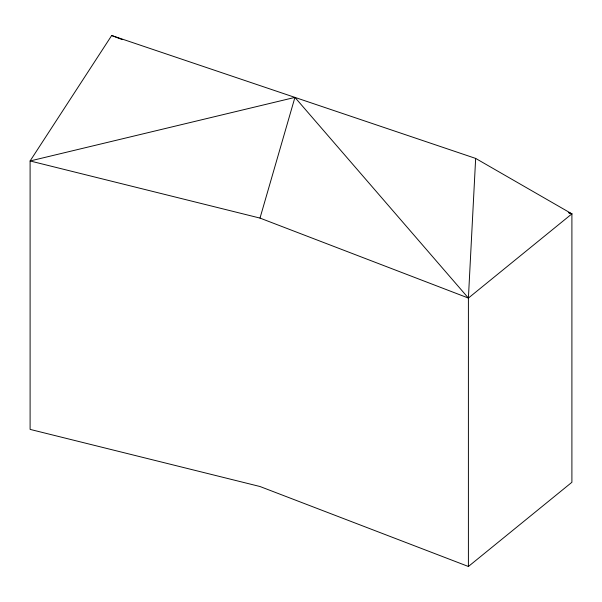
<?xml version="1.0" encoding="UTF-8"?>
<svg xmlns="http://www.w3.org/2000/svg" width="602" height="602" viewBox="0 0 602 602"><rect width="100%" height="100%" fill="white"/><g stroke="black" fill="none" stroke-linecap="round" stroke-linejoin="round"><path stroke-width="0.9" d="M468.401 566.482L468.401 298.065L475.655 158.416L111.679 35.518L30.1 160.967L30.1 429.392L260.004 486.514L468.401 566.482L571.9 482.277L571.9 213.853L475.655 158.416M260.004 218.09L294.935 97.396L30.1 160.967L260.004 218.09L468.401 298.065L571.9 213.853L568.393 212.498M568.348 212.611L571.9 213.853M111.679 35.518L122.198 39.589M294.935 97.396L468.401 298.065"/></g></svg>
